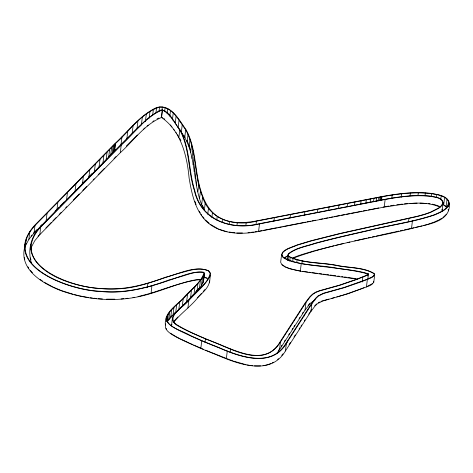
<?xml version="1.0" encoding="UTF-8"?>
<svg xmlns="http://www.w3.org/2000/svg" width="473" height="473" viewBox="0 0 473 473"><rect width="100%" height="100%" fill="white"/><g stroke="black" fill="none" stroke-linecap="round" stroke-linejoin="round"><path stroke-width="0.71" d="M204.366 273.116L203.626 276.055L197.921 283.445L183.181 298.812L173.952 307.415L169.742 311.944L168.276 313.936L167.353 321.528L173.029 315.006L182.259 306.403L194.013 294.289L201.38 285.716L203.408 281.979L204.366 273.116L203.721 272.247C192.068 270.686 180.692 277.154 169.517 279.75C147.529 288.01 124.186 293.686 100.542 291.262C70.548 290.481 -1.052 265.725 34.967 225.52L115.536 143.496C129.608 131.062 141.025 113.165 159.537 107.105C172.598 106.437 178.971 120.922 185.67 129.744C196.922 150.426 193.8 175.406 202.598 197.005C209.586 219.921 235.235 226.809 256.431 221.175L381.93 196.786C399.951 193.569 418.658 191.009 436.827 194.569C442.22 195.698 450.81 198.843 448.587 205.95M173.621 322.385C180.272 313.948 189.2 307.651 196.236 299.533C200.812 293.644 208.812 288.743 209.61 280.82M209.545 282.848L210.532 273.228L208.688 270.751C194.255 265.264 179.332 273.968 165.367 277.279C144.608 285 122.655 290.753 100.317 288.424C72.097 287.767 6.758 264.224 40.713 227.07L121.218 145.11C134.385 133.25 145.867 116.5 162.422 109.902L161.559 117.517C180.982 130.903 187.03 155.741 189.094 177.972C191.683 193.215 194.888 209.604 206.068 221.098C219.892 234.336 240.798 234.904 258.577 231.504L384.218 207.085C402.357 204.691 422.75 199.44 440.192 207.192M165.343 325.057C164.598 329.776 169.281 332.785 172.698 334.99C179.675 339.135 187.16 342.316 194.545 345.645C201.599 348.861 208.8 351.729 216.007 354.584C237.156 363.672 270.213 376.792 285.438 350.972L310.938 311.429L315.101 305.954L317.43 303.69L322.799 301.011L347.962 293.774L369.543 285.769L371.784 284.551L373.765 282.304L374.687 274.712L374.45 273.666C363.524 266.997 349.441 268.037 337.172 265.424C321.22 262.178 303.654 263.597 288.837 256.413L288.276 255.213L288.778 253.9C296.269 247.852 306.392 246.468 315.302 243.447C332.69 238.729 350.274 234.744 367.846 230.765C390.148 225.113 413.207 222.245 435.018 214.801C440.41 212.247 447.848 209.781 449.35 203.236C447.89 195.526 437.827 194.781 431.577 193.433C414.922 191.464 398.1 193.575 381.711 196.597L256.218 220.986C243.353 223.345 228.956 223.96 217.539 216.522C208.818 210.526 203.851 200.7 200.883 190.808C194.486 170.818 196.396 148.416 186.084 129.732C179.149 120.124 170.8 103.155 156.267 107.678C139.659 115.595 128.36 131.11 115.14 143.384L34.57 225.414C-1.596 265.832 70.442 290.67 100.56 291.457C127.048 294.531 152.584 286.165 177.215 277.568C185.741 275.658 194.509 270.982 203.372 272.347L203.94 273.11C200.511 283.664 189.608 290.262 182.785 298.7C175.317 306.262 164.107 312.736 165.343 325.057L165.721 323.881M166.26 317.466C165.52 322.178 170.203 325.193 173.615 327.399C180.597 331.543 188.083 334.724 195.467 338.053C203.52 341.731 211.774 344.947 220.004 348.205C240.402 357.186 272.058 368.006 286.354 343.38L311.855 303.832L316.017 298.362L318.347 296.098L323.715 293.42L344.048 287.744L360.479 282.097L370.46 278.177L372.7 276.959L374.687 274.712M168.276 313.936C161.192 326.465 183.228 330.58 190.111 335.416C199.009 339.508 208.037 343.297 217.16 346.851C238.12 355.85 270.875 368.952 285.946 343.286L311.447 303.743L315.621 298.256L317.968 295.974L323.431 293.248L343.765 287.572L367.036 279.324L372.34 276.823L373.7 275.7L374.255 274.659L374.031 273.684C363.169 267.204 349.281 268.185 337.137 265.613C321.066 262.332 303.329 263.81 288.441 256.461L287.838 255.178L288.364 253.8C295.885 247.698 306.072 246.309 315.03 243.27C332.43 238.552 350.02 234.561 367.604 230.582C389.882 224.935 412.917 222.068 434.705 214.641C440.05 212.105 447.423 209.675 448.918 203.189M30.715 244.712C29.616 260.741 44.592 271.52 57.458 277.722C76.75 286.591 98.307 289.931 119.427 288.778C140.457 287.815 159.691 278.644 179.693 273.092C188.91 270.822 199.068 266.606 208.345 270.858L210.101 273.223C208.475 282.819 198.518 288.595 192.818 295.879C186.776 302.596 179.137 307.822 173.786 315.166C170.126 319.352 174.218 324.176 178.244 325.986C187.296 331.254 197.058 335.138 206.595 339.419C229.151 346.898 262.935 370.341 280.448 342.038L305.96 302.478L310.264 296.819L312.884 294.283L315.923 292.367L319.577 290.942L339.951 285.254L356.092 279.703L365.653 275.96L368.467 273.944C358.28 270.39 347.265 269.935 336.675 268.179C318.962 264.519 299.066 266.512 283.132 257.081L282.014 254.687L282.854 252.487L285.036 250.548L288.264 248.721L297.759 244.996L311.423 240.893L339.939 233.721L417.493 216.463L424.618 214.506L430.519 212.448L438.802 208.25L441.262 206.216L442.681 204.312L443.171 202.598C442.208 197.324 435.172 197.188 431.027 196.194C415.619 194.427 400.075 196.537 384.916 199.304L259.281 223.723C231.841 230.446 201.374 220.649 194.799 190.625C188.408 170.783 190.323 148.552 180.183 129.963C175.264 124.931 169.174 108.926 160.513 110.144C144.608 118.132 133.646 133.09 120.822 144.998L40.317 226.963C30.911 236.074 27.357 250.861 31.508 263.225M24.827 245.41L24.998 244.033M24.915 248.254L26.506 237.966M25.583 245.558L28.871 239.373L29.787 231.782M28.871 239.373L34.05 233.112L34.967 225.52M31.017 249.165L31.65 246.616L34.777 240.722L39.797 234.661L40.713 227.07M46.123 220.82L47.046 213.228M56.931 209.817L57.848 202.225M66.539 200.032L67.456 192.44M75.018 191.399L75.94 183.808M82.444 183.843L83.36 176.252M88.877 177.292L89.793 169.701M94.393 171.675L95.315 164.078M99.064 166.916L99.986 159.324M102.96 162.954L103.877 155.363M106.147 159.708L107.064 152.117M108.695 157.113L109.612 149.521M110.676 155.091L111.598 147.499M112.166 153.577L113.082 145.986M113.224 152.501L114.147 144.909M113.934 151.78L114.85 144.188M114.354 151.354L115.27 143.762M114.555 151.147L115.536 143.496M34.05 233.112L121.017 144.572L121.939 136.981M39.797 234.661L120.296 152.702L121.218 145.11M121.017 144.572L126.847 138.695L127.769 131.104M126.847 138.695L132.156 133.457L133.073 125.865M137.903 121.259L136.981 128.851L132.156 133.457M142.302 117.292L141.38 124.884L137.472 128.408M145.4 121.561L146.317 113.969M149.166 118.185L150 111.285M152.649 115.453L153.4 109.245M155.978 112.68L156.563 107.85M159.034 111.244L159.537 107.105M162.032 109.766L162.363 107.004M120.296 152.702C133.587 140.8 144.49 124.452 161.411 117.523L162.334 109.931M164.598 111.693L165.101 107.554M167.211 113.585L167.791 108.755M147.363 287.501L147.86 283.357M169.819 116.133L170.487 110.611M24.324 248.869C20.114 270.562 43.764 284.06 60.916 290.629C89.61 300.964 121.803 302.738 151.011 293.449L151.934 285.858M172.397 120.024L173.23 113.124M175.241 123.193L176.074 116.287M178.144 127.704L179.066 120.112M178.859 137.566L179.775 129.974C174.649 122.891 170.321 114.283 162.422 109.902M182.247 124.6L181.33 132.192C197.885 154.777 191.34 185.446 204.029 209.752M184.754 137.336L185.67 129.744M187.16 141.723L188.077 134.131M166.189 321.664L166.685 317.519M166.75 319.925L167.247 315.781M189.099 146.778L190.022 139.186M168.826 319.535L169.742 311.944M170.723 317.371L171.64 309.78M190.672 152.401L191.589 144.809M172.397 318.288L171.48 325.879L171.953 324.407M173.029 315.006L173.952 307.415M191.973 158.479L192.889 150.887M193.096 164.9L194.019 157.308M175.737 312.411L176.654 304.819M194.149 171.557L195.071 163.965M178.818 309.555L179.734 301.963M195.225 178.345L196.141 170.753M196.413 185.15L197.336 177.558M182.259 306.403L183.181 298.812M197.82 191.867L198.743 184.275M186.604 301.975L187.527 294.383M199.547 198.388L200.463 190.796M187.905 308.059L188.822 300.467C196.106 292.219 205.536 285.278 210.461 275.256M201.681 204.596L202.598 197.005M190.536 297.937L191.453 290.345M194.013 294.289L194.929 286.697M204.324 210.396L205.241 202.805M196.999 291.037L197.921 283.445M207.742 214.287L208.492 208.079M199.47 288.175L200.386 280.584M201.38 285.716L202.302 278.124M202.704 283.646L203.626 276.055M203.408 281.979L204.324 274.387M211.863 217.55L212.448 212.72M200.824 348.406L201.74 340.814M216.788 220.069L217.202 216.616M205.004 342.363L205.424 338.916M222.529 222.422L222.86 219.661M229.18 224.515L229.511 221.754M236.926 225.532L237.263 222.771M226.36 358.652L227.276 351.061M230.191 352.468L230.611 349.021M245.865 225.379L246.202 222.617M256.017 224.628L256.431 221.175M258.577 231.504L259.494 223.912L385.134 199.494C400.211 196.744 415.666 194.634 430.992 196.39C434.989 197.359 441.817 197.448 442.74 202.55L442.261 204.23L440.866 206.104L438.43 208.12L430.205 212.288L424.334 214.334L417.239 216.279L339.685 233.538L311.151 240.716L297.464 244.825L287.927 248.567L284.669 250.418L282.446 252.393L281.577 254.651L280.66 262.243L281.819 264.72L285.006 266.943L289.322 268.658L300.325 271.195L357.748 279.224M273.932 221.145L274.352 217.692M290.055 218.012L290.475 214.559M287.253 260.008L287.838 255.178M288.116 255.869L288.364 253.8M287.939 260.605L288.441 256.461M289.76 261.12L290.174 257.673M276.729 353.497L279.531 349.63L280.448 342.038M292.716 261.575L293.047 258.814M286.271 343.906L286.437 342.529M285.438 350.972L286.354 343.38M296.731 262.651L297.062 259.89M287.223 342.428L287.389 341.045M304.488 215.209L304.902 211.756M300.325 271.195L301.242 263.603C294.874 262.261 287.945 261.38 282.742 257.129L281.577 254.651M301.886 263.674L302.217 260.913M304.316 315.917L304.488 314.533M279.531 349.63L305.038 310.069L305.96 302.478M317.312 212.714L317.726 209.267M307.616 310.802L307.781 309.419M311.281 305.12L311.447 303.743M310.938 311.429L311.855 303.832M328.623 210.515L329.042 207.068M338.526 208.593L338.946 205.14M347.105 206.926L347.525 203.473M354.466 205.495L354.88 202.042M360.686 204.283L361.106 200.836M365.877 203.278L366.297 199.825M370.123 202.45L370.542 199.003M362.247 281.973L362.832 277.143M373.522 201.788L373.936 198.341M376.165 201.279L376.585 197.826M367.58 275.209L367.746 273.826C346.011 268.232 323.337 267.334 301.242 263.603M366.427 287.076L367.35 279.484M367.746 276.031L368 273.962M367.799 279.46L368.467 273.938M378.152 200.889L378.566 197.442M379.571 200.617L379.99 197.164M380.523 200.428L380.942 196.981M381.096 200.316L381.516 196.869M381.392 200.262L381.812 196.809M381.498 200.239L381.93 196.786M384.218 207.085L385.134 199.494M391.78 198.459L392.194 195.012M401.281 197.235L401.695 193.788M410.073 195.834L410.404 193.073M408.53 221.766L408.95 218.313M292.213 258.506C330.674 244.145 371.707 238.173 411.498 228.56L412.421 220.968M417.966 195.597L418.303 192.842M425.02 195.798L425.351 193.037M431.205 196.39L431.536 193.628M436.49 197.33L436.827 194.569M440.771 199.281L441.191 195.828M441.924 211.33L443.171 202.598M446.861 207.694L443.692 204.951L444.608 197.359M446.14 206.713L447.056 199.121M447.836 206.6L448.505 201.078M448.12 206.796L448.286 205.418M411.498 228.56C424.937 224.403 451.053 223.155 449.35 203.236M25.164 245.487L26.151 243.625M279.307 349.251L279.596 348.796M281.252 346.236L281.831 345.331M284.462 341.252L285.219 340.081M288.743 334.618L289.417 333.566M292.072 329.45L292.822 328.292M293.946 326.547L294.697 325.383M299.113 318.536L299.847 317.395M302.418 313.404L303.158 312.263M289.109 344.551L290.381 342.576M293.987 336.983L295.335 334.89M299.119 329.031L299.864 327.866M300.988 326.134L301.721 324.986M304.299 320.99L305.032 319.854M308.698 314.173L309.797 312.47M278.331 350.688L279.117 349.535M305.038 310.069L310.631 303.051L315 299.965M310.53 311.335L311.683 309.714M167.684 320.434L172.172 315.367M446.512 214.157L442.84 217.633M31.052 236.139L31.922 235.093M38.023 236.21L38.94 235.111M308.065 305.369L309.809 303.394M281.689 355.394L282.996 353.839M198.654 288.548L195.603 292.012M203.189 291.498L204.868 289.559M174.235 320.901L177.854 316.993M201.492 293.408L197.336 297.854M314.699 305.848L315.491 305.014M190.14 297.824L193.12 294.697M186.214 301.863L187.686 300.349M33.654 233.006L37.172 229.417M40.193 226.342L41.707 224.805M54.992 211.277L58.557 207.641M60.077 206.098L64.121 201.983M82.048 183.731L85.512 180.201M88.481 177.18L91.993 173.603M108.796 156.498L113.538 151.667M114.224 150.976L115.702 149.468M45.905 227.927L51.415 222.322M52.958 220.749L56.045 217.604M59.131 214.464L61.194 212.365M65.759 207.712L66.77 206.683M73.327 200.014L79.31 193.918M82.781 190.383L86.742 186.35M93.175 179.799L94.168 178.794M98.177 174.708L104.356 168.418M113.987 158.615L115.968 156.598M126.303 146.08L137.412 134.988M173.993 313.593L175.347 312.298M188.822 300.467C184.647 306.409 165.189 316.26 176.388 324.443C187.964 331.679 200.783 336.675 213.341 341.955C233.627 349.346 264.868 368.106 280.04 341.944L305.546 302.383L309.862 296.713L312.505 294.159L315.586 292.219L319.287 290.771L339.667 285.083L355.785 279.537L365.316 275.806L367.054 274.86L368.059 273.991L367.746 273.826M143.289 129.442L144.915 127.976M315.887 304.594L316.662 303.908M147.103 126.043L148.226 125.114M372.328 283.67L366.735 286.656M277.55 359.45L278.52 358.688M152.809 121.555L153.979 120.704M438.891 219.957L441.711 218.295M284.835 257.395L287.01 256.159M284.119 258.14L287.348 256.313M318.246 302.714L319.517 302.005M272.235 362.85L273.56 362.206M433.788 222.233L438.252 220.241M157.066 118.847L158.963 118.014M293.171 257.791L295.767 256.668M359.255 289.523L364.056 287.696M268.853 364.263L270.917 363.5M358.575 289.766L348.353 293.372M296.394 256.443L300.148 255.089M428.124 224.202L433.156 222.452M320.925 301.396L321.983 301.023M150.733 293.278L160.181 290.103M151.011 293.449C167.649 288.654 183.926 280.814 201.344 279.561M160.879 289.872L168.595 287.342M342.848 295.164L347.673 293.603M169.269 287.129L176.015 284.988M300.775 254.864L314.113 250.861M342.239 295.347L336.746 296.985M176.66 284.793L182.46 283.043M322.509 300.84L328.847 299.119M150.03 293.473L137.998 296.601M183.152 282.848L187.29 281.689M422.04 225.923L415.294 227.501M423.406 225.544L427.497 224.421M331.656 298.392L334.24 297.688M314.805 250.678L333.962 245.777M265.329 365.257L268.167 364.512M187.982 281.5L195.733 279.75M335.369 245.44L343.747 243.435M347.158 242.637L349.89 242.005M354.691 240.893L356.104 240.574M357.517 240.254L366.687 238.173M368.065 237.866L370.82 237.251M372.198 236.943L374.953 236.334M376.331 236.027L379.778 235.258M380.463 235.105L394.618 232.001M413.946 227.791L404.332 229.884M395.322 231.841L398.786 231.09M400.176 230.789L402.943 230.185M258.364 231.315L261.989 230.611M263.443 230.327L276.492 227.791M277.893 227.519L281.4 226.839M282.807 226.567L298.392 223.534M299.835 223.256L305.605 222.133M307.048 221.855L310.607 221.163M312.032 220.885L315.597 220.193M319.872 219.36L322.698 218.81M324.117 218.538L327.653 217.846M329.066 217.574L330.479 217.296M331.189 217.16L332.602 216.888M334.015 216.61L339.673 215.511M341.086 215.239L344.663 214.541M346.094 214.263L349.671 213.571M351.007 213.311L354.354 212.661M355.69 212.401L357.026 212.141M357.718 212.005L361.869 211.2M363.252 210.928L366.492 210.302M368.437 209.923L371.979 209.232M372.683 209.096L378.725 207.919M383.083 207.073L383.662 206.961M132.925 297.547L134.373 297.275M384.709 206.772L388.995 206.033M390.42 205.785L393.991 205.17M262.988 365.641L264.744 365.351M259.494 223.912C231.876 230.641 201.019 220.885 194.379 190.607C187.952 170.8 189.892 148.563 179.775 129.974M248.006 232.775L250.075 232.48M251.459 232.29L253.528 231.995M254.912 231.8L256.981 231.51M396.788 204.809L402.375 204.088M196.36 279.626L200.712 279.342M121.094 298.954L123.855 298.67M125.924 298.457L127.994 298.244M404.445 203.887L407.862 203.609M409.92 203.437L417.109 203.154M260.599 365.883L254.433 365.883M161.222 117.328L162.807 117.83M114.85 299.178L106.537 299.161M236.819 233.053L242.418 232.958M419.965 203.148L426.173 203.414M102.387 298.977L98.171 298.688M428.142 203.597L430.111 203.786M90.16 297.783L92.347 298.025M93.802 298.191L96.711 298.522M249.981 365.416L252.541 365.73M323.361 274.145L325.377 274.405M326.719 274.582L328.735 274.848M229.174 232.048L231.262 232.32M232.651 232.503L234.738 232.781M315.639 273.122L317.755 273.4M319.163 273.589L321.983 273.962M330.113 275.026L335.753 275.771M337.734 276.037L339.715 276.303M308.97 272.212L310.968 272.483M312.304 272.667L314.971 273.027M341.689 276.569L343.061 276.758M344.433 276.953L346.484 277.243M302.549 271.313L307.58 272.022M347.88 277.444L355.933 278.703M247.379 364.967L249.33 365.304M432.192 204.159L433.581 204.407M79.541 295.885L88.729 297.57M294.496 269.835L300.39 271.011M246.072 364.707L233.378 361.082M72.777 294.159L61.827 290.712M74.131 294.508L78.867 295.714M289.517 268.498L293.786 269.645M434.273 204.531L439.015 206.157M218.638 229.115L227.093 231.77M203.875 277.012L207.121 278.124M203.733 277.184L207.422 278.449M229.99 359.841L232.698 360.834M226.591 358.51L214.192 353.627M227.271 358.776L229.31 359.575M285.905 267.062L288.914 268.262M211.703 352.639L213.512 353.355M209.527 351.764L211.1 352.397M207.18 350.818L209.001 351.551M205.625 350.186L206.666 350.605M203.224 349.192L193.558 344.959M52.881 286.981L61.141 290.487M189.815 343.292L192.31 344.403M442.551 204.442L443.692 204.951M189.194 343.008L180.503 338.928M200.67 348.093L200.191 347.862M176.151 336.699L179.882 338.633M52.261 286.65L44.22 282.198M218.018 228.784L210.745 224.563M175.524 336.338L170.463 333.187M40.045 279.395L42.428 280.997M163.794 118.51L164.781 119.19M282.215 264.673L285.302 266.825M444.502 205.205L446.518 206.66M209.131 223.244L205.501 219.927M202.663 216.599L204.082 218.266M30.278 270.195L32.46 272.767M170.292 124.913L171.947 127.036M178.942 128.827L179.734 129.951M173.561 129.2L174.342 130.3M184.021 135.603L185.162 137.324M175.909 132.505L176.654 133.628M177.399 134.752L178.522 136.431M199.163 211.135L200.298 212.974M201.055 214.204L201.805 215.428M166.094 328.374L166.709 329.433M27.948 266.837L28.628 268.049M186.888 140.463L187.574 141.723M179.598 138.151L180.917 140.558M202.391 205.247L203.561 207.818M187.822 142.355L189.519 146.79M194.971 201.38L196.059 204.549M30.361 257.903L30.946 259.902M24.218 257.525L24.779 259.423M189.72 147.493L190.312 149.604M373.528 281.258L373.765 282.304M448.144 209.391L448.434 210.828M442.054 209.202L442.249 210.189"/></g></svg>
